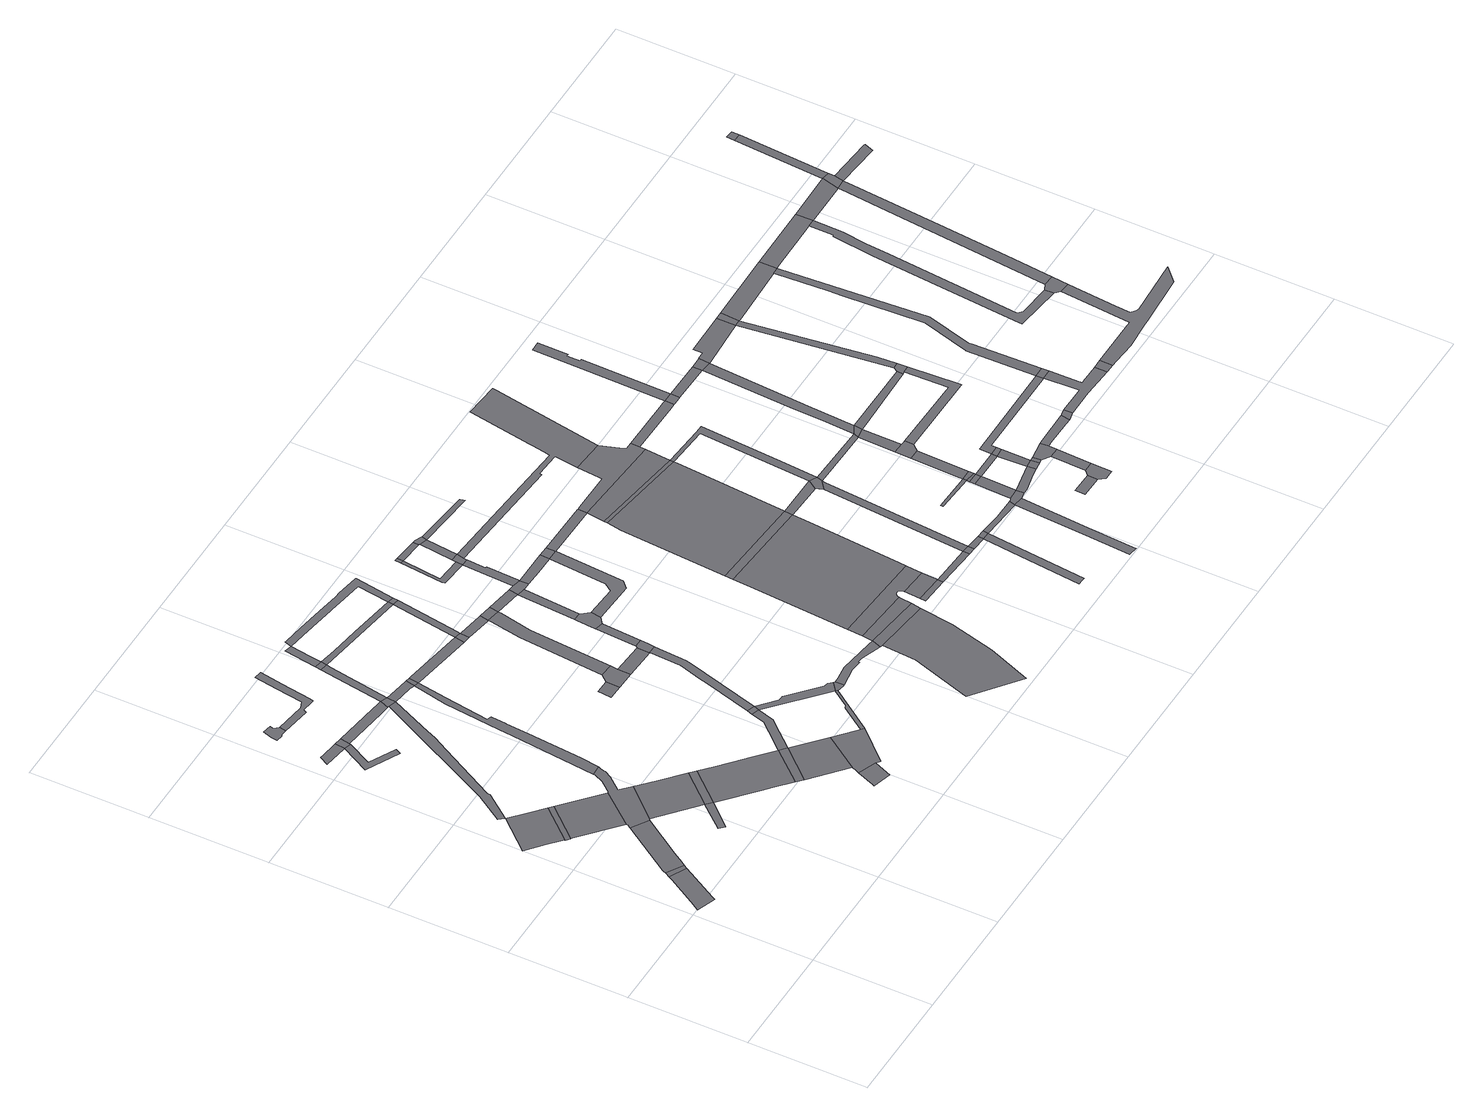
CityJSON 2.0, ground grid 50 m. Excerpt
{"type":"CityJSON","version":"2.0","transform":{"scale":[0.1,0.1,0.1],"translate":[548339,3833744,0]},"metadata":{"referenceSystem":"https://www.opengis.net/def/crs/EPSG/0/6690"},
"CityObjects":{
"road1":{"type":"Road","attributes":{"RoadStructureAttribute.sectionType":"1"},"geometry":[{"type":"MultiSurface","lod":"1","boundaries":[[[0,1,2,3,4,5,6,7,8,9,10]]]}]},
"road2":{"type":"Road","geometry":[{"type":"MultiSurface","lod":"1","boundaries":[[[11,0,10,12]]]}]},
"road3":{"type":"Road","attributes":{"function":"2","RoadStructureAttribute.sectionType":"1"},"geometry":[{"type":"MultiSurface","lod":"1","boundaries":[[[13,14,15,16,17,18,19]]]}]},
"road4":{"type":"Road","attributes":{"RoadStructureAttribute.sectionType":"1"},"geometry":[{"type":"MultiSurface","lod":"1","boundaries":[[[20,21,22,23,11,12,24,25,26]]]}]},
"road5":{"type":"Road","geometry":[{"type":"MultiSurface","lod":"1","boundaries":[[[19,18,27,28,29]]]}]},
"road6":{"type":"Road","attributes":{"function":"2","RoadStructureAttribute.sectionType":"1"},"geometry":[{"type":"MultiSurface","lod":"1","boundaries":[[[29,28,30,31,32,33]]]}]},
"road7":{"type":"Road","geometry":[{"type":"MultiSurface","lod":"1","boundaries":[[[34,35,36,37]]]}]},
"road8":{"type":"Road","geometry":[{"type":"MultiSurface","lod":"1","boundaries":[[[38,39,40,41,42,43,44,45,46,47,48,49,33,32,50,51,20,26,52,53]]]}]},
"road9":{"type":"Road","attributes":{"RoadStructureAttribute.sectionType":"1"},"geometry":[{"type":"MultiSurface","lod":"1","boundaries":[[[54,55,56,57,58,59,60]]]}]},
"road10":{"type":"Road","attributes":{"RoadStructureAttribute.sectionType":"1"},"geometry":[{"type":"MultiSurface","lod":"1","boundaries":[[[59,61,62,63,64,65,66]]]}]},
"road11":{"type":"Road","attributes":{"function":"2","RoadStructureAttribute.sectionType":"1"},"geometry":[{"type":"MultiSurface","lod":"1","boundaries":[[[67,53,52,34,68]]]}]},
"road12":{"type":"Road","attributes":{"RoadStructureAttribute.sectionType":"1"},"geometry":[{"type":"MultiSurface","lod":"1","boundaries":[[[69,70,71,72,73,74,75,76,77,78,79,80,81,82,83,84,85]]]}]},
"road13":{"type":"Road","geometry":[{"type":"MultiSurface","lod":"1","boundaries":[[[60,59,66,86,87]]]}]},
"road14":{"type":"Road","geometry":[{"type":"MultiSurface","lod":"1","boundaries":[[[88,89,90,91,92,93,94,95,96]]]}]},
"road15":{"type":"Road","geometry":[{"type":"MultiSurface","lod":"1","boundaries":[[[68,34,37,97]]]}]},
"road16":{"type":"Road","attributes":{"RoadStructureAttribute.sectionType":"1"},"geometry":[{"type":"MultiSurface","lod":"1","boundaries":[[[98,99,100,101,87,86,102,103,104,105,106]]]}]},
"road17":{"type":"Road","attributes":{"function":"2","RoadStructureAttribute.sectionType":"1"},"geometry":[{"type":"MultiSurface","lod":"1","boundaries":[[[107,108,109,97,37,110,111,112,113,114,115]]]}]},
"road18":{"type":"Road","attributes":{"RoadStructureAttribute.sectionType":"1"},"geometry":[{"type":"MultiSurface","lod":"1","boundaries":[[[116,117,118,119,94,93,120,121,122,123,124,125,126]]]}]},
"road19":{"type":"Road","attributes":{"RoadStructureAttribute.sectionType":"1"},"geometry":[{"type":"MultiSurface","lod":"1","boundaries":[[[127,128,129,130,45,44,131,132,133,134,135,136,137,138]]]}]},
"road20":{"type":"Road","geometry":[{"type":"MultiSurface","lod":"1","boundaries":[[[115,114,139,140]]]}]},
"road21":{"type":"Road","attributes":{"RoadStructureAttribute.sectionType":"1"},"geometry":[{"type":"MultiSurface","lod":"1","boundaries":[[[141,142,143,144,145]]]}]},
"road22":{"type":"Road","geometry":[{"type":"MultiSurface","lod":"1","boundaries":[[[106,105,69,85,146]]]}]},
"road23":{"type":"Road","attributes":{"function":"2","RoadStructureAttribute.sectionType":"1"},"geometry":[{"type":"MultiSurface","lod":"1","boundaries":[[[147,140,139,148,149]]]}]},
"road24":{"type":"Road","attributes":{"RoadStructureAttribute.sectionType":"1"},"geometry":[{"type":"MultiSurface","lod":"1","boundaries":[[[150,146,85,151,152,127,153]]]}]},
"road25":{"type":"Road","attributes":{"RoadStructureAttribute.sectionType":"1"},"geometry":[{"type":"MultiSurface","lod":"1","boundaries":[[[154,155,106,146,156,157]]]}]},
"road26":{"type":"Road","geometry":[{"type":"MultiSurface","lod":"1","boundaries":[[[158,159,149,148,160,141,145,161,162,163]]]}]},
"road27":{"type":"Road","geometry":[{"type":"MultiSurface","lod":"1","boundaries":[[[153,127,138,164]]]}]},
"road28":{"type":"Road","geometry":[{"type":"MultiSurface","lod":"1","boundaries":[[[165,154,157,166]]]}]},
"road29":{"type":"Road","attributes":{"RoadStructureAttribute.sectionType":"1"},"geometry":[{"type":"MultiSurface","lod":"1","boundaries":[[[167,168,169,170,115,140,171,172,173,174,175,176]]]}]},
"road30":{"type":"Road","attributes":{"RoadStructureAttribute.sectionType":"1"},"geometry":[{"type":"MultiSurface","lod":"1","boundaries":[[[177,178,165,166,179,180]]]}]},
"road31":{"type":"Road","geometry":[{"type":"MultiSurface","lod":"1","boundaries":[[[181,182,183,184,185,186]]]}]},
"road32":{"type":"Road","geometry":[{"type":"MultiSurface","lod":"1","boundaries":[[[187,167,176,188]]]}]},
"road33":{"type":"Road","attributes":{"RoadStructureAttribute.sectionType":"1"},"geometry":[{"type":"MultiSurface","lod":"1","boundaries":[[[189,164,138,190,191,192]]]}]},
"road34":{"type":"Road","attributes":{"RoadStructureAttribute.sectionType":"1"},"geometry":[{"type":"MultiSurface","lod":"1","boundaries":[[[193,186,185,194,195,196]]]}]},
"road35":{"type":"Road","attributes":{"RoadStructureAttribute.sectionType":"1"},"geometry":[{"type":"MultiSurface","lod":"1","boundaries":[[[197,198,199,163,162,200]]]}]},
"road36":{"type":"Road","attributes":{"RoadStructureAttribute.sectionType":"1"},"geometry":[{"type":"MultiSurface","lod":"1","boundaries":[[[201,202,203,166,157,204,205,206,207]]]}]},
"road37":{"type":"Road","attributes":{"RoadStructureAttribute.sectionType":"1"},"geometry":[{"type":"MultiSurface","lod":"1","boundaries":[[[208,209,210,211,212,213,188,176,197,214]]]}]},
"road38":{"type":"Road","attributes":{"RoadStructureAttribute.sectionType":"1"},"geometry":[{"type":"MultiSurface","lod":"1","boundaries":[[[215,216,217,218,187,188,219,220,221]]]}]},
"road39":{"type":"Road","geometry":[{"type":"MultiSurface","lod":"1","boundaries":[[[192,191,222,223]]]}]},
"road40":{"type":"Road","attributes":{"RoadStructureAttribute.sectionType":"1"},"geometry":[{"type":"MultiSurface","lod":"1","boundaries":[[[195,194,224,225]]]}]},
"road41":{"type":"Road","attributes":{"RoadStructureAttribute.sectionType":"1"},"geometry":[{"type":"MultiSurface","lod":"1","boundaries":[[[226,227,228,229,230,231,232,233,234,180,235,236,237,238,239,240,207,241]]]}]},
"road42":{"type":"Road","geometry":[{"type":"MultiSurface","lod":"1","boundaries":[[[214,197,200,242,243,244,245,246]]]}]},
"road43":{"type":"Road","attributes":{"RoadStructureAttribute.sectionType":"1"},"geometry":[{"type":"MultiSurface","lod":"1","boundaries":[[[247,248,249,250,193,196,251,252,253]]]}]},
"road44":{"type":"Road","attributes":{"RoadStructureAttribute.sectionType":"1"},"geometry":[{"type":"MultiSurface","lod":"1","boundaries":[[[254,255,223,222,256,247,257]]]}]},
"road45":{"type":"Road","attributes":{"RoadStructureAttribute.sectionType":"1"},"geometry":[{"type":"MultiSurface","lod":"1","boundaries":[[[206,258,259,192,223,260,261,262]]]}]},
"road46":{"type":"Road","geometry":[{"type":"MultiSurface","lod":"1","boundaries":[[[263,225,224,215,221,264,265]]]}]},
"road47":{"type":"Road","attributes":{"RoadStructureAttribute.sectionType":"1"},"geometry":[{"type":"MultiSurface","lod":"1","boundaries":[[[266,267,268,263,265,269,270]]]}]},
"road48":{"type":"Road","geometry":[{"type":"MultiSurface","lod":"1","boundaries":[[[207,206,262,241]]]}]},
"road49":{"type":"Road","geometry":[{"type":"MultiSurface","lod":"1","boundaries":[[[257,247,253,271]]]}]},
"road50":{"type":"Road","attributes":{"RoadStructureAttribute.sectionType":"1"},"geometry":[{"type":"MultiSurface","lod":"1","boundaries":[[[272,273,274,246,245,275,276,277,278,279,280]]]}]},
"road51":{"type":"Road","geometry":[{"type":"MultiSurface","lod":"1","boundaries":[[[281,282,283,284,285,286,266,270,287,288,289,290,291,292]]]}]},
"road52":{"type":"Road","attributes":{"RoadStructureAttribute.sectionType":"1"},"geometry":[{"type":"MultiSurface","lod":"1","boundaries":[[[271,253,293,294]]]}]},
"road53":{"type":"Road","attributes":{"RoadStructureAttribute.sectionType":"1"},"geometry":[{"type":"MultiSurface","lod":"1","boundaries":[[[295,281,292,296,297,298]]]}]},
"road54":{"type":"Road","attributes":{"RoadStructureAttribute.sectionType":"1"},"geometry":[{"type":"MultiSurface","lod":"1","boundaries":[[[299,300,301,302,303,304,305,306]]]}]},
"road55":{"type":"Road","geometry":[{"type":"MultiSurface","lod":"1","boundaries":[[[294,293,295,298,307,308,309]]]}]},
"road56":{"type":"Road","geometry":[{"type":"MultiSurface","lod":"1","boundaries":[[[310,311,312,313]]]}]},
"road57":{"type":"Road","attributes":{"RoadStructureAttribute.sectionType":"1"},"geometry":[{"type":"MultiSurface","lod":"1","boundaries":[[[311,314,315,316,317,318,312]]]}]},
"road58":{"type":"Road","attributes":{"RoadStructureAttribute.sectionType":"1"},"geometry":[{"type":"MultiSurface","lod":"1","boundaries":[[[316,319,309,308,320,321,322,323]]]}]},
"road59":{"type":"Road","attributes":{"RoadStructureAttribute.sectionType":"1"},"geometry":[{"type":"MultiSurface","lod":"1","boundaries":[[[324,325,326,289,288,327,328,329,330]]]}]},
"road60":{"type":"Road","geometry":[{"type":"MultiSurface","lod":"1","boundaries":[[[280,279,299,306,331]]]}]},
"road61":{"type":"Road","geometry":[{"type":"MultiSurface","lod":"1","boundaries":[[[332,317,316,323,333,334,335]]]}]},
"road62":{"type":"Road","attributes":{"RoadStructureAttribute.sectionType":"1"},"geometry":[{"type":"MultiSurface","lod":"1","boundaries":[[[313,312,336,337]]]}]},
"road63":{"type":"Road","attributes":{"RoadStructureAttribute.sectionType":"1"},"geometry":[{"type":"MultiSurface","lod":"1","boundaries":[[[338,308,307,339,340,324,341]]]}]},
"road64":{"type":"Road","attributes":{"RoadStructureAttribute.sectionType":"1"},"geometry":[{"type":"MultiSurface","lod":"1","boundaries":[[[342,280,331,343]]]}]},
"road65":{"type":"Road","attributes":{"RoadStructureAttribute.sectionType":"1"},"geometry":[{"type":"MultiSurface","lod":"1","boundaries":[[[344,332,335,345,346]]]}]},
"road66":{"type":"Road","geometry":[{"type":"MultiSurface","lod":"1","boundaries":[[[337,336,347,344,346,348,349,350]]]}]},
"road67":{"type":"Road","geometry":[{"type":"MultiSurface","lod":"1","boundaries":[[[341,324,330,351]]]}]},
"road68":{"type":"Road","attributes":{"RoadStructureAttribute.sectionType":"1"},"geometry":[{"type":"MultiSurface","lod":"1","boundaries":[[[352,342,343,353,354,355,356,357,358,359,360,361]]]}]},
"road69":{"type":"Road","geometry":[{"type":"MultiSurface","lod":"1","boundaries":[[[362,363,364,365]]]}]},
"road70":{"type":"Road","geometry":[{"type":"MultiSurface","lod":"1","boundaries":[[[366,367,368,369,348,346]]]}]},
"road71":{"type":"Road","geometry":[{"type":"MultiSurface","lod":"1","boundaries":[[[370,371,352,361,372,373,374]]]}]},
"road72":{"type":"Road","attributes":{"RoadStructureAttribute.sectionType":"1"},"geometry":[{"type":"MultiSurface","lod":"1","boundaries":[[[359,362,365,375,360]]]}]},
"road73":{"type":"Road","attributes":{"RoadStructureAttribute.sectionType":"1"},"geometry":[{"type":"MultiSurface","lod":"1","boundaries":[[[376,351,330,377,378]]]}]},
"road74":{"type":"Road","geometry":[{"type":"MultiSurface","lod":"1","boundaries":[[[379,370,374,380]]]}]},
"road75":{"type":"Road","attributes":{"RoadStructureAttribute.sectionType":"1"},"geometry":[{"type":"MultiSurface","lod":"1","boundaries":[[[365,364,381,382]]]}]},
"road76":{"type":"Road","attributes":{"RoadStructureAttribute.sectionType":"1"},"geometry":[{"type":"MultiSurface","lod":"1","boundaries":[[[383,384,379,380,385,386,387]]]}]},
"road77":{"type":"Road","geometry":[{"type":"MultiSurface","lod":"1","boundaries":[[[382,381,388,389]]]}]},
"road78":{"type":"Road","attributes":{"RoadStructureAttribute.sectionType":"1"},"geometry":[{"type":"MultiSurface","lod":"1","boundaries":[[[390,391,392,393,394,395]]]}]},
"road79":{"type":"Road","attributes":{"RoadStructureAttribute.sectionType":"1"},"geometry":[{"type":"MultiSurface","lod":"1","boundaries":[[[396,397,398,399,400,401,402,335,334,403,404,405,406,407,408,409,410,411,412]]]}]},
"road80":{"type":"Road","attributes":{"RoadStructureAttribute.sectionType":"1"},"geometry":[{"type":"MultiSurface","lod":"1","boundaries":[[[413,389,388,390,414]]]}]},
"road81":{"type":"Road","geometry":[{"type":"MultiSurface","lod":"1","boundaries":[[[415,383,387,416]]]}]},
"road82":{"type":"Road","attributes":{"RoadStructureAttribute.sectionType":"1"},"geometry":[{"type":"MultiSurface","lod":"1","boundaries":[[[377,417,415,416,418]]]}]},
"road83":{"type":"Road","geometry":[{"type":"MultiSurface","lod":"1","boundaries":[[[414,390,395,419]]]}]},
"road84":{"type":"Road","geometry":[{"type":"MultiSurface","lod":"1","boundaries":[[[409,420,421,422,423,378,377,418,424,425,426,427,428,410]]]}]},
"road85":{"type":"Road","attributes":{"RoadStructureAttribute.sectionType":"1"},"geometry":[{"type":"MultiSurface","lod":"1","boundaries":[[[429,430,431,382,389]]]}]},
"road86":{"type":"Road","attributes":{"RoadStructureAttribute.sectionType":"1"},"geometry":[{"type":"MultiSurface","lod":"1","boundaries":[[[380,374,432,433]]]}]},
"road87":{"type":"Road","attributes":{"RoadStructureAttribute.sectionType":"1"},"geometry":[{"type":"MultiSurface","lod":"1","boundaries":[[[434,435,419,395,436,437,438]]]}]},
"road88":{"type":"Road","attributes":{"RoadStructureAttribute.sectionType":"1"},"geometry":[{"type":"MultiSurface","lod":"1","boundaries":[[[437,439,440,441,442,443,444,445]]]}]},
"road89":{"type":"Road","geometry":[{"type":"MultiSurface","lod":"1","boundaries":[[[433,432,446,447,431,430,448]]]}]},
"road90":{"type":"Road","attributes":{"RoadStructureAttribute.sectionType":"1"},"geometry":[{"type":"MultiSurface","lod":"1","boundaries":[[[449,450,451,416,387,452,433,448]]]}]},
"road91":{"type":"Road","geometry":[{"type":"MultiSurface","lod":"1","boundaries":[[[453,454,455,456,457]]]}]},
"road92":{"type":"Road","geometry":[{"type":"MultiSurface","lod":"1","boundaries":[[[458,459,460,438,437,445,461,462]]]}]},
"road93":{"type":"Road","attributes":{"RoadStructureAttribute.sectionType":"1"},"geometry":[{"type":"MultiSurface","lod":"1","boundaries":[[[463,459,458,464,465,466,467]]]}]},
"road94":{"type":"Road","geometry":[{"type":"MultiSurface","lod":"1","boundaries":[[[468,463,467,469]]]}]},
"road95":{"type":"Road","attributes":{"RoadStructureAttribute.sectionType":"1"},"geometry":[{"type":"MultiSurface","lod":"1","boundaries":[[[456,468,469,470,471]]]}]},
"road96":{"type":"Road","geometry":[{"type":"MultiSurface","lod":"1","boundaries":[[[472,457,456,471]]]}]},
"road97":{"type":"Road","attributes":{"RoadStructureAttribute.sectionType":"1"},"geometry":[{"type":"MultiSurface","lod":"1","boundaries":[[[448,430,473,474]]]}]},
"road98":{"type":"Road","attributes":{"RoadStructureAttribute.sectionType":"1"},"geometry":[{"type":"MultiSurface","lod":"1","boundaries":[[[475,458,462,476,477,478]]]}]},
"road99":{"type":"Road","attributes":{"RoadStructureAttribute.sectionType":"1"},"geometry":[{"type":"MultiSurface","lod":"1","boundaries":[[[479,480,425,424,481,482,483]]]}]},
"road100":{"type":"Road","attributes":{"RoadStructureAttribute.sectionType":"1"},"geometry":[{"type":"MultiSurface","lod":"1","boundaries":[[[484,485,457,472,486]]]}]},
"road101":{"type":"Road","geometry":[{"type":"MultiSurface","lod":"1","boundaries":[[[487,488,489,490]]]}]},
"road102":{"type":"Road","attributes":{"RoadStructureAttribute.sectionType":"1"},"geometry":[{"type":"MultiSurface","lod":"1","boundaries":[[[469,467,491,492]]]}]},
"road103":{"type":"Road","geometry":[{"type":"MultiSurface","lod":"1","boundaries":[[[493,484,486,494,495,496,497,498]]]}]},
"road104":{"type":"Road","geometry":[{"type":"MultiSurface","lod":"1","boundaries":[[[499,475,478,500]]]}]},
"road105":{"type":"Road","geometry":[{"type":"MultiSurface","lod":"1","boundaries":[[[501,490,489,502,503,504]]]}]},
"road106":{"type":"Road","attributes":{"RoadStructureAttribute.sectionType":"1"},"geometry":[{"type":"MultiSurface","lod":"1","boundaries":[[[505,473,506,493,498]]]}]},
"road107":{"type":"Road","attributes":{"RoadStructureAttribute.sectionType":"1"},"geometry":[{"type":"MultiSurface","lod":"1","boundaries":[[[491,475,499,507]]]}]},
"road108":{"type":"Road","attributes":{"RoadStructureAttribute.sectionType":"1"},"geometry":[{"type":"MultiSurface","lod":"1","boundaries":[[[508,499,500,509]]]}]},
"road109":{"type":"Road","geometry":[{"type":"MultiSurface","lod":"1","boundaries":[[[492,491,507,510]]]}]},
"road110":{"type":"Road","geometry":[{"type":"MultiSurface","lod":"1","boundaries":[[[511,474,473,505]]]}]},
"road111":{"type":"Road","attributes":{"RoadStructureAttribute.sectionType":"1"},"geometry":[{"type":"MultiSurface","lod":"1","boundaries":[[[512,501,504,513]]]}]},
"road112":{"type":"Road","geometry":[{"type":"MultiSurface","lod":"1","boundaries":[[[483,482,514,515,516]]]}]},
"road113":{"type":"Road","geometry":[{"type":"MultiSurface","lod":"1","boundaries":[[[517,518,519,508,509,512,513,520]]]}]},
"road114":{"type":"Road","attributes":{"RoadStructureAttribute.sectionType":"1"},"geometry":[{"type":"MultiSurface","lod":"1","boundaries":[[[521,522,523,474,511,524,525,526,527]]]}]},
"road115":{"type":"Road","attributes":{"RoadStructureAttribute.sectionType":"1"},"geometry":[{"type":"MultiSurface","lod":"1","boundaries":[[[528,529,530,531,483,516,532,533,534,535,536,537]]]}]},
"road116":{"type":"Road","attributes":{"RoadStructureAttribute.sectionType":"1"},"geometry":[{"type":"MultiSurface","lod":"1","boundaries":[[[538,516,515,539,540]]]}]},
"road117":{"type":"Road","attributes":{"RoadStructureAttribute.sectionType":"1"},"geometry":[{"type":"MultiSurface","lod":"1","boundaries":[[[541,517,520,542,543,544,545,546]]]}]},
"road118":{"type":"Road","attributes":{"RoadStructureAttribute.sectionType":"1"},"geometry":[{"type":"MultiSurface","lod":"1","boundaries":[[[511,505,547,548,549,550]]]}]},
"road119":{"type":"Road","attributes":{"RoadStructureAttribute.sectionType":"1"},"geometry":[{"type":"MultiSurface","lod":"1","boundaries":[[[551,552,553,554,555,556,496,495]]]}]},
"road120":{"type":"Road","attributes":{"RoadStructureAttribute.sectionType":"1"},"geometry":[{"type":"MultiSurface","lod":"1","boundaries":[[[557,558,559,492,510,560,561,562]]]}]},
"road121":{"type":"Road","geometry":[{"type":"MultiSurface","lod":"1","boundaries":[[[563,540,539,521,527,564]]]}]},
"road122":{"type":"Road","geometry":[{"type":"MultiSurface","lod":"1","boundaries":[[[565,566,546,545,567,568]]]}]},
"road123":{"type":"Road","geometry":[{"type":"MultiSurface","lod":"1","boundaries":[[[569,570,550,549,548,555,554]]]}]},
"road124":{"type":"Road","attributes":{"RoadStructureAttribute.sectionType":"1"},"geometry":[{"type":"MultiSurface","lod":"1","boundaries":[[[571,572,573,564,527,574,575]]]}]},
"road125":{"type":"Road","geometry":[{"type":"MultiSurface","lod":"1","boundaries":[[[576,577,578,579,580,561,581,582,583,584,585,565,568,586,587,588,589]]]}]},
"road126":{"type":"Road","attributes":{"RoadStructureAttribute.sectionType":"1"},"geometry":[{"type":"MultiSurface","lod":"1","boundaries":[[[575,590,570,569,591,592]]]}]},
"road127":{"type":"Road","geometry":[{"type":"MultiSurface","lod":"1","boundaries":[[[593,562,561,580]]]}]},
"road128":{"type":"Road","geometry":[{"type":"MultiSurface","lod":"1","boundaries":[[[594,571,575,592]]]}]},
"road129":{"type":"Road","geometry":[{"type":"MultiSurface","lod":"1","boundaries":[[[589,588,595,596]]]}]},
"road130":{"type":"Road","attributes":{"RoadStructureAttribute.sectionType":"1"},"geometry":[{"type":"MultiSurface","lod":"1","boundaries":[[[597,598,599,600,601,602,603,604,605,606,607,608,609,562,593]]]}]},
"road131":{"type":"Road","geometry":[{"type":"MultiSurface","lod":"1","boundaries":[[[610,611,594,592,612,602,601]]]}]},
"road132":{"type":"Road","geometry":[{"type":"MultiSurface","lod":"1","boundaries":[[[613,614,615,596,595,616,617,618,619,620,621,622,623,624,625,626,627]]]}]},
"road133":{"type":"Road","geometry":[{"type":"MultiSurface","lod":"1","boundaries":[[[628,629,630,631,613,627,632]]]}]},
"road134":{"type":"Road","attributes":{"RoadStructureAttribute.sectionType":"1"},"geometry":[{"type":"MultiSurface","lod":"1","boundaries":[[[633,634,635,636,637,638,639,640,631,630,641,642,643,644,645,646,647,648]]]}]},
"road135":{"type":"Road","attributes":{"RoadStructureAttribute.sectionType":"1"},"geometry":[{"type":"MultiSurface","lod":"1","boundaries":[[[649,610,601,650,651,652,653,633,648]]]}]},
"road136":{"type":"Road","attributes":{"RoadStructureAttribute.sectionType":"1"},"geometry":[{"type":"MultiSurface","lod":"1","boundaries":[[[654,655,656,657,658,659,660,628,632]]]}]},
"road137":{"type":"Road","geometry":[{"type":"MultiSurface","lod":"1","boundaries":[[[661,649,648,662,658]]]}]},
"road138":{"type":"Road","geometry":[{"type":"MultiSurface","lod":"1","boundaries":[[[661,658,657,663,664]]]}]},
"road139":{"type":"Road","attributes":{"RoadStructureAttribute.sectionType":"1"},"geometry":[{"type":"MultiSurface","lod":"1","boundaries":[[[665,666,661,664,667,668]]]}]},
"road140":{"type":"Road","attributes":{"RoadStructureAttribute.sectionType":"1"},"geometry":[{"type":"MultiSurface","lod":"1","boundaries":[[[669,663,657,670,671,672]]]}]},
"road141":{"type":"Road","geometry":[{"type":"MultiSurface","lod":"1","boundaries":[[[673,665,668,674]]]}]}
},
"vertices":[
[138,675,0],[134,668,0],[132,665,0],[128,657,0],[50,525,0],[47,520,0],[34,499,0],[111,470,0],[116,479,0],[119,485,0],[209,639,0],
[149,696,0],[217,654,0],
[190,1291,0],[123,1349,0],[3,1213,0],[73,1152,0],[114,1115,0],[126,1105,0],[247,1241,0],
[298,925,0],[184,753,0],[159,715,0],[152,703,0],[230,673,0],[256,716,0],[367,880,0],
[125,1102,0],[143,1089,0],[264,1225,0],
[145,1087,0],[150,1083,0],[307,946,0],[421,1086,0],
[537,744,0],[449,639,0],[471,619,0],[562,722,0],
[453,1060,0],[500,1118,0],[517,1148,0],[517,1149,0],[524,1172,0],[524,1173,0],[527,1181,0],[485,1178,0],[484,1171,0],[467,1133,0],[425,1083,0],[424,1085,0],[310,942,0],[307,938,0],[374,887,0],[496,1020,0],
[92,2099,0],[90,2099,0],[85,2100,0],[63,2062,0],[163,2047,0],[168,2046,0],[174,2088,0],
[105,1926,0],[243,1855,0],[249,1867,0],[255,1878,0],[144,1934,0],[197,2037,0],
[569,953,0],[655,877,0],
[442,2009,0],[370,1866,0],[304,1735,0],[299,1723,0],[252,1631,0],[181,1490,0],[105,1372,0],[124,1351,0],[206,1459,0],[209,1463,0],[209,1468,0],[209,1475,0],[340,1716,0],[376,1782,0],[406,1849,0],[411,1859,0],[475,2000,0],
[199,2042,0],[205,2083,0],
[103,2349,0],[91,2311,0],[86,2284,0],[113,2279,0],[121,2284,0],[146,2280,0],[153,2309,0],[138,2327,0],[141,2342,0],
[680,855,0],
[442,2050,0],[439,2051,0],[433,2052,0],[401,2056,0],[200,2042,0],[396,2016,0],[398,2016,0],[435,2011,0],[451,2049,0],
[831,722,0],[821,731,0],[735,806,0],[566,719,0],[571,713,0],[704,596,0],[736,567,0],[801,510,0],[919,645,0],
[343,2514,0],[328,2416,0],[311,2304,0],[281,2291,0],[268,2261,0],[276,2276,0],[323,2270,0],[336,2269,0],[339,2288,0],[360,2413,0],[376,2509,0],
[584,1980,0],[553,1836,0],[527,1593,0],[521,1536,0],[538,1259,0],[559,1494,0],[567,1589,0],[567,1591,0],[572,1654,0],[554,1661,0],[582,1851,0],[603,1976,0],
[828,486,0],[947,620,0],
[956,329,0],[926,253,0],[923,245,0],[1000,223,0],[1031,299,0],
[480,2038,0],
[948,619,0],[969,362,0],[1072,511,0],
[558,2025,0],[559,1988,0],[563,1987,0],[592,2019,0],
[494,2322,0],[488,2286,0],[523,2298,0],[526,2316,0],
[1156,435,0],[1151,440,0],[963,345,0],[1047,285,0],[1173,422,0],[1161,432,0],
[610,2016,0],
[498,2346,0],[530,2341,0],
[1043,820,0],[1026,763,0],[1012,747,0],[991,723,0],[1039,724,0],[1052,738,0],[1055,741,0],[1056,745,0],[1073,803,0],[1075,811,0],
[520,2486,0],[506,2399,0],[539,2396,0],[552,2478,0],
[880,1374,0],[876,1346,0],[873,1317,0],[875,1317,0],[935,1315,0],[937,1372,0],
[1049,843,0],[1083,833,0],
[621,2014,0],[614,1974,0],[874,1931,0],[880,1972,0],
[962,1403,0],[1015,1312,0],[1017,1368,0],[1019,1398,0],
[1296,611,0],[1248,542,0],[1234,536,0],[1303,604,0],
[899,2282,0],[730,2309,0],[606,2329,0],[559,2311,0],[726,2286,0],[926,2255,0],[928,2277,0],
[1319,656,0],[1302,659,0],[1185,762,0],[1178,768,0],[1172,768,0],[1156,770,0],[1334,640,0],
[1152,1307,0],[1144,1174,0],[1115,1074,0],[1107,1043,0],[1175,1155,0],[1178,1172,0],[1187,1306,0],
[905,1926,0],[908,1966,0],
[1149,1307,0],[1150,1358,0],
[981,2441,0],[982,2443,0],[979,2443,0],[884,2458,0],[860,2461,0],[766,2476,0],[653,2493,0],[569,2506,0],[561,2508,0],[622,2467,0],[680,2458,0],[758,2445,0],[822,2435,0],[839,2432,0],[949,2415,0],[955,2273,0],
[1312,602,0],[1319,601,0],[1336,597,0],[1342,598,0],[1339,634,0],
[1017,1908,0],[1018,1907,0],[1016,1894,0],[993,1765,0],[1046,1751,0],[1074,1887,0],[1075,1898,0],
[1021,1947,0],[912,1965,0],[1015,1908,0],[1024,1946,0],
[883,1983,0],[881,1975,0],[909,1970,0],[910,1978,0],[952,2250,0],
[1157,1367,0],[1189,1336,0],[1191,1366,0],
[1167,1541,0],[1166,1535,0],[1157,1368,0],[1202,1532,0],[1202,1534,0],
[1082,1937,0],
[1572,621,0],[1422,643,0],[1363,635,0],[1424,610,0],[1472,605,0],[1473,611,0],[1495,610,0],[1580,579,0],[1597,618,0],
[1173,1633,0],[1172,1620,0],[1169,1581,0],[1169,1576,0],[1168,1571,0],[1168,1560,0],[1208,1538,0],[1230,1555,0],[1235,1598,0],[1219,1618,0],[1209,1630,0],[1208,1630,0],
[1190,1879,0],[1196,1919,0],
[1189,1877,0],[1208,1632,0],[1226,1872,0],[1228,1872,0],
[1593,574,0],[1583,432,0],[1512,211,0],[1500,176,0],[1691,28,0],[1763,212,0],[1813,405,0],[1833,547,0],
[1258,1871,0],[1258,1909,0],[1222,1915,0],
[1135,2361,0],[1133,2337,0],[1145,2334,0],[1148,2360,0],
[1114,2154,0],[1117,2142,0],[1233,2132,0],[1235,2160,0],[1127,2169,0],
[1222,1916,0],[1259,1914,0],[1266,2050,0],[1259,2051,0],[1263,2131,0],
[1413,1868,0],[1395,1624,0],[1370,1589,0],[1408,1545,0],[1438,1575,0],[1458,1865,0],[1458,1867,0],
[1838,588,0],
[1238,2179,0],[1264,2142,0],[1265,2146,0],[1272,2176,0],
[1248,2325,0],[1250,2349,0],
[1328,1908,0],[1327,1869,0],[1409,1868,0],[1414,1907,0],
[1601,663,0],[1845,644,0],
[1253,2321,0],[1286,2311,0],[1286,2312,0],
[1254,2326,0],[1291,2333,0],[1292,2335,0],[1262,2347,0],
[1459,1906,0],
[1606,729,0],[1851,657,0],[1856,661,0],[1866,664,0],[1870,663,0],[1874,661,0],[1880,652,0],[1882,642,0],[2001,633,0],[2006,701,0],
[1877,573,0],[1875,549,0],[1995,540,0],[1996,564,0],
[1534,2289,0],[1538,2288,0],[1535,2298,0],[1533,2308,0],
[1639,1224,0],[1634,1149,0],[2008,733,0],[2039,1126,0],[2045,1196,0],
[1997,572,0],
[1693,1902,0],[1693,1864,0],[1694,1902,0],
[1641,1259,0],[2047,1231,0],
[2172,527,0],[2174,554,0],
[1681,1772,0],[1672,1710,0],[2047,1234,0],[2082,1702,0],[2083,1714,0],
[2203,525,0],[2204,551,0],
[2267,520,0],[2247,318,0],[2224,98,0],[2242,97,0],[2259,96,0],[2301,519,0],
[1960,2498,0],[1960,2493,0],[1912,2221,0],[1911,2208,0],[1899,2141,0],[1899,2140,0],[1897,2130,0],[1790,2106,0],[1795,2116,0],[1895,2110,0],[1897,2110,0],[1900,2109,0],[1896,2077,0],[1888,2011,0],[2026,2000,0],[2106,2470,0],[2109,2484,0],
[2208,550,0],[2270,544,0],
[1683,1787,0],[2084,1729,0],
[1685,1801,0],[2091,1836,0],
[2303,541,0],
[1881,1939,0],[1878,1910,0],[1877,1901,0],[1707,1903,0],[2093,1861,0],[2093,1899,0],[2062,1900,0],[2053,1925,0],[2031,1985,0],
[2253,1176,0],[2254,1188,0],[2219,1160,0],
[2206,1190,0],[2231,1228,0],
[2408,532,0],[2391,533,0],[2478,506,0],[2480,506,0],[2489,531,0],
[2480,499,0],[2462,198,0],[2451,10,0],[2489,4,0],[2489,6,0],[2502,196,0],[2523,501,0],
[2207,1189,0],[2212,1176,0],[2263,1213,0],
[2274,1354,0],[2296,1716,0],[2263,1716,0],[2261,1701,0],
[2348,744,0],[2348,738,0],[2348,732,0],[2510,723,0],[2511,738,0],
[2550,538,0],[2503,536,0],[2496,531,0],[2543,506,0],[2552,506,0],
[2509,688,0],[2551,542,0],[2554,674,0],[2554,681,0],[2555,686,0],
[2509,710,0],[2555,709,0],
[2555,711,0],[2555,717,0],
[2556,739,0],
[2521,1183,0],[2530,1203,0],
[2681,563,0],[2571,506,0],[2656,524,0],[2686,528,0],
[2337,1898,0],[2329,1898,0],[2329,1859,0],[2353,1858,0],[2353,1897,0],
[2516,959,0],[2511,750,0],[2561,958,0],
[2655,348,0],[2653,306,0],[2744,303,0],[2745,346,0],
[2676,687,0],[2678,710,0],
[2517,1025,0],[2584,985,0],[2586,986,0],[2586,1023,0],[2574,1024,0],[2563,1024,0],
[2716,567,0],[2721,533,0],
[2766,366,0],[2763,279,0],[2806,278,0],[2809,365,0],
[2566,1189,0],[2521,1180,0],
[2716,688,0],
[2732,569,0],[2737,535,0],
[2716,710,0],
[2569,1224,0],
[2771,513,0],[2814,511,0],
[2373,1858,0],[2394,1858,0],[2394,1896,0],
[2813,580,0],[2791,577,0],[2770,574,0],[2815,546,0],
[2560,1853,0],[2542,1462,0],[2536,1324,0],[2569,1227,0],[2580,1426,0],[2582,1460,0],[2607,1849,0],
[2359,2454,0],[2357,2326,0],[2357,2272,0],[2353,1913,0],[2400,2272,0],[2394,2272,0],[2390,2272,0],[2390,2327,0],[2400,2327,0],[2400,2454,0],
[2396,1896,0],[2560,1855,0],[2560,1895,0],
[2829,582,0],[2817,546,0],[2833,548,0],[2945,546,0],[2972,545,0],[2979,583,0],
[2568,1189,0],[2896,1199,0],[2896,1200,0],[2896,1224,0],
[2940,983,0],[2948,983,0],[2948,990,0],[2936,1201,0],[2908,1200,0],[2913,1017,0],
[2684,762,0],[2680,762,0],[2680,757,0],[2716,733,0],[3122,734,0],[3120,764,0],
[2598,1895,0],[2609,1896,0],
[3009,589,0],[2984,584,0],[3000,552,0],[3011,552,0],
[2934,1243,0],[2908,1242,0],
[2827,1940,0],[2641,1937,0],[2642,1897,0],[2623,1850,0],[2829,1861,0],
[3177,599,0],[3169,598,0],[3169,608,0],[3169,609,0],[3165,736,0],[3123,734,0],[3129,608,0],[3129,597,0],[3130,591,0],[3119,589,0],[3117,555,0],[3131,554,0],[3263,546,0],[3263,599,0],
[2829,1859,0],[2930,1327,0],[2856,1861,0],
[3164,766,0],
[2860,1941,0],
[3303,544,0],[3303,599,0],
[3155,1054,0],[3155,1067,0],[3208,1258,0],[3168,1866,0],[3168,1873,0],[3138,1871,0],[3138,1863,0],[3154,1649,0],[3154,1592,0],[3173,1257,0],[3116,1057,0],[3115,1054,0],[3120,769,0],
[3166,1946,0],[2862,1941,0],[2863,1861,0],
[3559,899,0],[3533,600,0],[3515,599,0],[3328,543,0],[3425,537,0],[3554,545,0],[3568,546,0],[3801,561,0],[3860,618,0],[3611,604,0],[3609,604,0],[3602,608,0],[3581,624,0],[3586,689,0],[3604,895,0],
[3563,969,0],[3539,958,0],[3536,956,0],[3539,918,0],[3610,964,0],
[3422,1878,0],[3423,1777,0],[3415,1772,0],[3394,1597,0],[3367,1294,0],[3339,952,0],[3338,941,0],[3346,941,0],[3396,969,0],[3393,973,0],[3381,986,0],[3380,987,0],[3430,1550,0],[3439,1652,0],[3453,1755,0],[3454,1878,0],
[3453,1951,0],[3173,1873,0],[3175,1874,0],[3419,1878,0],[3420,1878,0],
[3629,1167,0],[3656,1464,0],[3691,1863,0],[3692,1881,0],[3649,1880,0],[3648,1866,0],[3622,1597,0],
[3667,1955,0],[3458,1878,0],
[3700,1921,0],[3702,1949,0],
[3690,2334,0],[3667,1956,0],[3702,1954,0],[3724,2332,0],
[3896,1905,0],[3883,1864,0],[3885,1864,0],[3902,1904,0],
[3692,2369,0],[3726,2367,0]
]}
